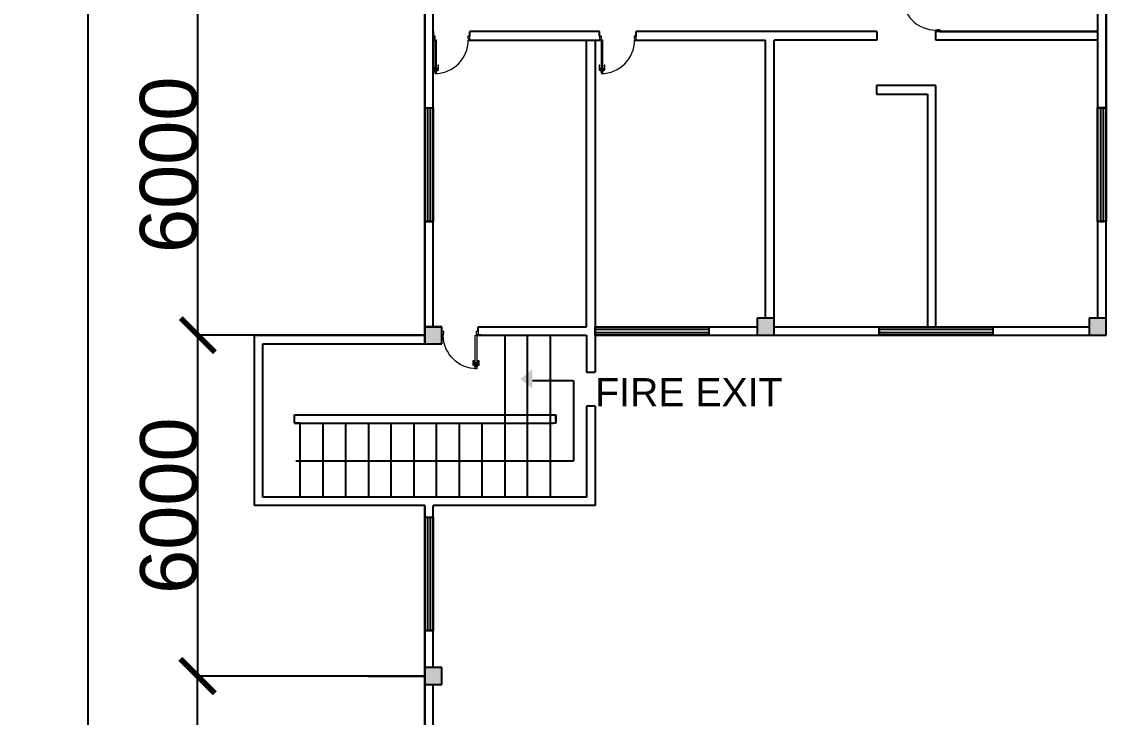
# Model space of a CAD drawing. Header units: millimetres. Extents: x 3339 to 2017737, y 4955 to 2748989.
# Drawn here: x 987445 to 1006541, y 1666936 to 1679181 of the extents above; entities that cross this region are included whole.
import ezdxf

# ---------------------------------------------------------------- set-up
doc = ezdxf.new("R2010")
doc.units = ezdxf.units.MM
doc.header["$LTSCALE"] = 30
doc.layers.add('A-DETL-GENF', color=92, linetype='Continuous', lineweight=13)
doc.layers.add('A-DOOR', color=31, linetype='Continuous', lineweight=13)
doc.styles.get("Standard").update_dxf_attribs({"font": 'arial.ttf'})
doc.dimstyles.new('ISO-25', dxfattribs={"dimtxt": 1000, "dimasz": 600, "dimexe": 1.25, "dimexo": 0.625, "dimtad": 1, "dimtxsty": 'Standard', "dimblk": 'ARCHTICK', "dimcen": 2.5, "dimclrd": 4, "dimadec": 0, "dimazin": 0, "dimtfac": 1, "dimtmove": 0, "dimatfit": 3, "dimfxl": 1, "dimarcsym": 0})

# ---------------------------------------------------------------- blocks, each defined once
blk = doc.blocks.new('D4')
at = {"layer": 'A-DETL-GENF'}
for p, q in [((-1072, -29), (-1072, -112)), ((-1052, -29), (-1072, -29)), ((-1060, -41), (-1072, -30)), ((-1072, -112), (-1060, -112)), ((-1059, -112), (-1072, -112)), ((-1072, -112), (-1072, -150)), ((-1072, -150), (-1059, -150)), ((-1060, -112), (-1060, -41)), ((-1060, -41), (-1052, -41)), ((-1059, -150), (-1059, -112)), ((-1059, -115), (-1059, -147)), ((-1027, -115), (-1059, -115)), ((-1059, -147), (-1027, -147)), ((-1052, -41), (-1052, -29)), ((-1021, -74), (-1027, -80)), ((-1027, -80), (-1027, -182)), ((-1027, -147), (-1027, -115)), ((-1027, -182), (-1021, -188)), ((-1021, -188), (-1021, -74)), ((-974, -80), (-981, -74)), ((-981, -74), (-981, -188)), ((-981, -188), (-974, -182)), ((-974, -182), (-974, -80)), ((-943, -115), (-974, -115)), ((-974, -115), (-974, -147)), ((-974, -147), (-943, -147)), ((-930, -29), (-949, -29)), ((-949, -29), (-949, -41)), ((-949, -41), (-941, -41)), ((-943, -112), (-943, -150)), ((-930, -112), (-943, -112)), ((-943, -147), (-943, -115)), ((-943, -150), (-930, -150)), ((-941, -41), (-930, -30)), ((-941, -41), (-941, -112)), ((-941, -112), (-930, -112)), ((-930, -112), (-930, -29)), ((-930, -150), (-930, -112))]:
    blk.add_line(p, q, dxfattribs=at)
at = {"layer": 'A-DOOR', "lineweight": 18}
for p, q in [((-1059, 683), (-1024, 683)), ((-1014, 683), (-1059, 683)), ((-1059, 683), (-1059, 583)), ((-1059, 583), (-1024, 583)), ((-1024, 583), (-1024, 626)), ((-1024, 626), (-1014, 626)), ((-981, 583), (-1021, 583)), ((-1021, 583), (-1021, -231)), ((-1014, 626), (-1014, 683)), ((-981, -231), (-981, 583)), ((-169, 683), (-214, 683)), ((-214, 683), (-214, 626)), ((-214, 626), (-204, 626)), ((-204, 683), (-169, 683)), ((-204, 626), (-204, 583)), ((-204, 583), (-169, 583)), ((-169, 583), (-169, 683)), ((-1021, -231), (-981, -231))]:
    blk.add_line(p, q, dxfattribs=at)
at = {"layer": 'A-DOOR'}
blk.add_arc((-1021, 583), 814, 270, 0, dxfattribs=at)
blk = doc.blocks.new('_ArchTick')
at = {"color": 0, "linetype": 'ByBlock', "const_width": 0.15}
blk.add_lwpolyline([(-0.5, -0.5), (0.5, 0.5)], dxfattribs=at)
blk = doc.blocks.new('*D247')
at = {"color": 0, "lineweight": -2, "transparency": 16777216}
for p, q in [((994541, 1732462), (988611, 1732462)), ((994541, 1662662), (988611, 1662662))]:
    blk.add_line(p, q, dxfattribs=at)
at = {"color": 4, "lineweight": -2, "transparency": 16777216}
blk.add_line((988612, 1732462), (988612, 1662662), dxfattribs=at)
at = {"layer": 'Defpoints', "color": 0, "transparency": 16777216}
for p in [(994541, 1732462), (988612, 1662662), (994541, 1662662)]:
    blk.add_point(p, dxfattribs=at)
at = {"color": 4, "lineweight": -2, "transparency": 16777216, "xscale": 600, "yscale": 600, "zscale": 600}
for p, rotation in [((988612, 1732462), 90), ((988612, 1662662), 270)]:
    blk.add_blockref('_ArchTick', p, dxfattribs=dict(at, rotation=rotation))
at = {"color": 0, "transparency": 16777216, "insert": (988101, 1697562), "char_height": 1000, "attachment_point": 5, "rotation": 90}
blk.add_mtext('69800', dxfattribs=at)
blk = doc.blocks.new('*D278')
at = {"color": 0, "lineweight": -2, "transparency": 16777216}
for p, q in [((990494, 1679662), (990546, 1679662)), ((991541, 1673662), (990543, 1673662))]:
    blk.add_line(p, q, dxfattribs=at)
at = {"color": 4, "lineweight": -2, "transparency": 16777216}
blk.add_line((990544, 1673662), (990544, 1679662), dxfattribs=at)
at = {"layer": 'Defpoints', "color": 0, "transparency": 16777216}
for p in [(990493, 1679662), (990544, 1679662), (991541, 1673662)]:
    blk.add_point(p, dxfattribs=at)
at = {"color": 4, "lineweight": -2, "transparency": 16777216, "xscale": 600, "yscale": 600, "zscale": 600}
for p, rotation in [((990544, 1679662), 90), ((990544, 1673662), 270)]:
    blk.add_blockref('_ArchTick', p, dxfattribs=dict(at, rotation=rotation))
at = {"color": 0, "transparency": 16777216, "insert": (990033, 1676662), "char_height": 1000, "attachment_point": 5, "rotation": 90}
blk.add_mtext('6000', dxfattribs=at)
blk = doc.blocks.new('*D279')
at = {"color": 0, "lineweight": -2, "transparency": 16777216}
for p, q in [((993541, 1673662), (990547, 1673662)), ((993541, 1667662), (990547, 1667662))]:
    blk.add_line(p, q, dxfattribs=at)
at = {"color": 4, "lineweight": -2, "transparency": 16777216}
blk.add_line((990548, 1667662), (990548, 1673662), dxfattribs=at)
at = {"layer": 'Defpoints', "color": 0, "transparency": 16777216}
for p in [(990548, 1673662), (993541, 1673662), (993541, 1667662)]:
    blk.add_point(p, dxfattribs=at)
at = {"color": 4, "lineweight": -2, "transparency": 16777216, "xscale": 600, "yscale": 600, "zscale": 600}
for p, rotation in [((990548, 1673662), 90), ((990548, 1667662), 270)]:
    blk.add_blockref('_ArchTick', p, dxfattribs=dict(at, rotation=rotation))
at = {"color": 0, "transparency": 16777216, "insert": (990037, 1670662), "char_height": 1000, "attachment_point": 5, "rotation": 90}
blk.add_mtext('6000', dxfattribs=at)
blk = doc.blocks.new('*D280')
at = {"color": 0, "lineweight": -2, "transparency": 16777216}
for p, q in [((994541, 1667662), (990534, 1667662)), ((994541, 1662662), (990534, 1662662))]:
    blk.add_line(p, q, dxfattribs=at)
at = {"color": 4, "lineweight": -2, "transparency": 16777216}
blk.add_line((990535, 1667662), (990535, 1662662), dxfattribs=at)
at = {"layer": 'Defpoints', "color": 0, "transparency": 16777216}
for p in [(994541, 1667662), (990535, 1662662), (994541, 1662662)]:
    blk.add_point(p, dxfattribs=at)
at = {"color": 4, "lineweight": -2, "transparency": 16777216, "xscale": 600, "yscale": 600, "zscale": 600}
for p, rotation in [((990535, 1667662), 90), ((990535, 1662662), 270)]:
    blk.add_blockref('_ArchTick', p, dxfattribs=dict(at, rotation=rotation))
at = {"color": 0, "transparency": 16777216, "insert": (990024, 1665162), "char_height": 1000, "attachment_point": 5, "rotation": 90}
blk.add_mtext('5000', dxfattribs=at)

msp = doc.modelspace()

# ---------------------------------------------------------------- hatches: boundary and pattern name
at = {"true_color": 0xf8d731}
h = msp.add_hatch(color=40, dxfattribs=at)
h.dxf.hatch_style = 1
h.paths.add_polyline_path([(994841.166, 1691812.224), (994541.166, 1691812.224), (994541.166, 1691662.224), (994541.166, 1691512.224), (994841.166, 1691512.224)])
h.paths.add_polyline_path([(994841.166, 1685812.224), (994541.166, 1685812.224), (994541.166, 1685662.224), (994541.166, 1685512.224), (994841.166, 1685512.224)])
h.paths.add_polyline_path([(994841.166, 1679812.224), (994541.166, 1679812.224), (994541.166, 1679662.224), (994541.166, 1679512.224), (994841.166, 1679512.224)])
h.paths.add_polyline_path([(994840.392, 1673732.801), (994841.166, 1673812.224), (994541.166, 1673812.224), (994541.166, 1673662.224), (994541.166, 1673512.224), (994841.166, 1673512.224), (994841.166, 1673660.46), (994840.392, 1673660.46)])
h.paths.add_polyline_path([(1000691.166, 1673962.224), (1000391.166, 1673962.224), (1000391.166, 1673662.224), (1000691.166, 1673662.224)])
h.paths.add_polyline_path([(1006541.166, 1673962.224), (1006241.166, 1673962.224), (1006241.166, 1673662.224), (1006541.166, 1673662.224)])
h.paths.add_polyline_path([(1006538.957, 1685812.518), (1006238.957, 1685812.518), (1006238.957, 1685512.518), (1006538.957, 1685512.518)])
h.paths.add_polyline_path([(1006538.957, 1691812.518), (1006238.957, 1691812.518), (1006238.957, 1691662.518), (1006238.957, 1691512.518), (1006538.957, 1691512.518)])
h.paths.add_polyline_path([(994841.166, 1667812.224), (994541.166, 1667812.224), (994541.166, 1667662.224), (994541.166, 1667512.224), (994841.166, 1667512.224)])
at = {"true_color": 0xcd2027}
h = msp.add_hatch(color=242, dxfattribs=at)
h.dxf.hatch_style = 1
h.paths.add_polyline_path([(996269.875, 1672892.445), (996221.303, 1672892.445), (996435.018, 1673062.445), (996435.018, 1672892.445)])
h.paths.add_polyline_path([(996221.303, 1672892.445), (996269.875, 1672892.445), (996435.018, 1672892.445), (996435.018, 1672722.445)])

# ---------------------------------------------------------------- linework, layer by layer
for p, q in [((994541.166, 1697812.224), (994541.166, 1673512.224)), ((994541.166, 1697812.224), (994541.166, 1673512.224)), ((1006541.166, 1673662.224), (1006541.166, 1691662.224)), ((994541.166, 1673662.224), (994541.166, 1679662.224)), ((994541.166, 1673512.224), (994541.166, 1679662.224)), ((994691.166, 1673812.224), (994691.166, 1679512.224)), ((1006391.166, 1673962.224), (1006391.166, 1679512.518)), ((1006538.957, 1679512.518), (1006538.957, 1677662.518)), ((994691.166, 1679006.625), (994691.166, 1678856.625)), ((997619.343, 1679006.625), (995334.997, 1679006.625)), ((995334.997, 1678928.965), (995334.997, 1679006.625)), ((997619.343, 1678928.405), (997619.343, 1679006.625)), ((1000691.166, 1679006.625), (998263.175, 1679006.625)), ((998263.175, 1678928.405), (998263.175, 1679006.625)), ((1002498.884, 1679006.625), (1000691.166, 1679006.625)), ((1002498.884, 1679006.625), (1002498.884, 1678856.625)), ((1006391.166, 1679006.625), (1003539.782, 1679006.625)), ((1003541.166, 1678856.625), (1003541.166, 1679031.944)), ((1003612.122, 1679006.625), (1006391.166, 1679006.625)), ((994691.166, 1678856.625), (994747.591, 1678856.625)), ((995307.508, 1678856.625), (997644.663, 1678856.625)), ((997391.166, 1673812.224), (997391.166, 1678856.625)), ((997391.166, 1678856.625), (997541.166, 1678856.625)), ((997541.166, 1678856.625), (997541.166, 1673812.224)), ((998237.855, 1678856.625), (1000541.166, 1678856.625)), ((1000541.166, 1673962.224), (1000541.166, 1678856.625)), ((1000691.166, 1673962.224), (1000691.166, 1678856.625)), ((1002498.884, 1678856.625), (1000691.166, 1678856.625)), ((1006391.166, 1678856.625), (1003541.166, 1678856.625)), ((1003541.166, 1678056.625), (1002492.099, 1678056.625)), ((1002492.099, 1678056.625), (1002492.099, 1677906.625)), ((1003541.166, 1673812.224), (1003541.166, 1678056.625)), ((1002492.099, 1677906.625), (1003391.166, 1677906.625)), ((1003391.166, 1677906.625), (1003391.166, 1673812.224)), ((994541.166, 1675662.224), (994541.166, 1677662.224)), ((1006538.957, 1677662.518), (1006388.957, 1677662.518)), ((994541.166, 1673662.224), (994541.166, 1675662.224)), ((994541.166, 1673662.224), (994541.166, 1675662.224)), ((994541.166, 1675662.224), (994691.166, 1675662.224)), ((1000691.166, 1673962.224), (1000391.166, 1673962.224)), ((1000391.166, 1673962.224), (1000391.166, 1673662.224)), ((1000691.166, 1673662.224), (1000691.166, 1673962.224)), ((1006541.166, 1673962.224), (1006241.166, 1673962.224)), ((1006241.166, 1673962.224), (1006241.166, 1673662.224)), ((1006541.166, 1673662.224), (1006541.166, 1673962.224)), ((991541.166, 1670662.224), (991541.166, 1673662.224)), ((991541.166, 1673662.224), (993541.166, 1673662.224)), ((994541.166, 1673662.224), (993541.166, 1673662.224)), ((993541.166, 1673662.224), (994541.166, 1673662.224)), ((994841.166, 1673812.224), (994541.166, 1673812.224)), ((994541.166, 1673812.224), (994541.166, 1673512.224)), ((994541.166, 1673812.224), (994841.166, 1673812.224)), ((994541.166, 1673512.224), (994541.166, 1673662.224)), ((994541.166, 1673512.224), (994541.166, 1673662.224)), ((994541.166, 1673662.224), (994541.166, 1673512.224)), ((994840.392, 1673662.224), (994865.711, 1673662.224)), ((994865.711, 1673662.224), (994840.392, 1673662.224)), ((994840.392, 1673662.224), (994865.711, 1673662.224)), ((994841.166, 1673512.224), (994841.166, 1673812.224)), ((995458.904, 1673662.224), (995541.166, 1673662.224)), ((995541.166, 1673662.224), (995458.904, 1673662.224)), ((995458.904, 1673662.224), (997391.166, 1673662.224)), ((995484.223, 1673812.224), (997391.166, 1673812.224)), ((995484.223, 1673732.801), (995484.223, 1673812.224)), ((995541.166, 1673812.224), (997391.166, 1673812.224)), ((995541.166, 1673662.224), (997391.166, 1673662.224)), ((997391.166, 1673662.224), (997391.166, 1673012.224)), ((997391.166, 1673662.224), (997391.166, 1673162.224)), ((997541.166, 1673812.224), (1000391.166, 1673812.224)), ((997541.166, 1673662.224), (1006541.166, 1673662.224)), ((997541.166, 1673662.224), (997541.166, 1673012.224)), ((1000541.166, 1673662.224), (1000691.166, 1673662.224)), ((1000691.166, 1673812.224), (1003391.166, 1673812.224)), ((1000691.166, 1673662.224), (1002541.166, 1673662.224)), ((1002541.166, 1673662.224), (1002541.166, 1673812.224)), ((1003541.166, 1673812.224), (1006241.166, 1673812.224)), ((991691.166, 1670812.224), (991691.166, 1673512.224)), ((991691.166, 1673512.224), (993541.166, 1673512.224)), ((993541.166, 1673512.224), (994541.166, 1673512.224)), ((994541.166, 1673512.224), (994841.166, 1673512.224)), ((997391.166, 1673162.224), (997391.166, 1673012.224)), ((997391.166, 1673012.224), (997541.166, 1673012.224)), ((997391.166, 1672412.224), (997391.166, 1670812.224)), ((997541.166, 1672412.224), (997391.166, 1672412.224)), ((997541.166, 1672412.224), (997541.166, 1670662.224)), ((997391.166, 1670812.224), (991691.166, 1670812.224)), ((994541.166, 1670662.224), (991541.166, 1670662.224)), ((994541.166, 1670662.224), (994541.166, 1662662.224)), ((994541.166, 1670662.224), (994541.166, 1667662.224)), ((994541.166, 1667662.224), (994541.166, 1670662.224)), ((994541.166, 1667812.224), (994541.166, 1670662.224)), ((994691.166, 1667812.224), (994691.166, 1670662.224)), ((997541.166, 1670662.224), (994691.166, 1670662.224)), ((994541.166, 1667662.224), (994541.166, 1668462.224)), ((994541.166, 1668462.224), (994691.166, 1668462.224)), ((994841.166, 1667812.224), (994541.166, 1667812.224)), ((994841.166, 1667512.224), (994841.166, 1667812.224)), ((994541.166, 1667662.224), (993541.166, 1667662.224)), ((993541.166, 1667662.224), (994541.166, 1667662.224)), ((994541.166, 1662662.224), (994541.166, 1667662.224)), ((994541.166, 1667662.224), (994541.166, 1667512.224)), ((994541.166, 1667512.224), (994841.166, 1667512.224)), ((994691.166, 1662962.224), (994691.166, 1667512.224))]:
    msp.add_line(p, q)
at = {"color": 9, "true_color": 0xafd9aa}
for p, q in [((994541.166, 1677662.224), (994691.166, 1677662.224)), ((994541.166, 1675662.224), (994541.166, 1677662.224)), ((994541.166, 1677662.224), (994591.166, 1677662.224)), ((994591.166, 1677662.224), (994591.166, 1675662.224)), ((994641.166, 1675662.224), (994641.166, 1677662.224)), ((994691.166, 1677662.224), (994691.166, 1676662.224)), ((1006388.957, 1677662.518), (1006538.957, 1677662.518)), ((1006388.957, 1675662.518), (1006388.957, 1677662.518)), ((1006388.957, 1677662.518), (1006438.957, 1677662.518)), ((1006438.957, 1677662.518), (1006438.957, 1675662.518)), ((1006488.957, 1675662.518), (1006488.957, 1677662.518)), ((1006538.957, 1677662.518), (1006538.957, 1676662.518)), ((994691.166, 1676662.224), (994691.166, 1675662.224)), ((1006538.957, 1676662.518), (1006538.957, 1675662.518)), ((994691.166, 1675662.224), (994541.166, 1675662.224)), ((994591.166, 1675662.224), (994641.166, 1675662.224)), ((1006538.957, 1675662.518), (1006388.957, 1675662.518)), ((1006438.957, 1675662.518), (1006488.957, 1675662.518)), ((997541.166, 1673662.224), (997541.166, 1673812.224)), ((997541.166, 1673812.224), (999541.166, 1673812.224)), ((999541.166, 1673762.224), (997541.166, 1673762.224)), ((997541.166, 1673762.224), (997541.166, 1673712.224)), ((997541.166, 1673712.224), (999541.166, 1673712.224)), ((998541.166, 1673662.224), (997541.166, 1673662.224)), ((999541.166, 1673662.224), (998541.166, 1673662.224)), ((999541.166, 1673812.224), (999541.166, 1673662.224)), ((999541.166, 1673812.224), (999541.166, 1673762.224)), ((1002541.166, 1673662.224), (1002541.166, 1673812.224)), ((1002541.166, 1673812.224), (1004541.166, 1673812.224)), ((1004541.166, 1673762.224), (1002541.166, 1673762.224)), ((1002541.166, 1673762.224), (1002541.166, 1673712.224)), ((1002541.166, 1673712.224), (1004541.166, 1673712.224)), ((1003541.166, 1673662.224), (1002541.166, 1673662.224)), ((1004541.166, 1673662.224), (1003541.166, 1673662.224)), ((1004541.166, 1673812.224), (1004541.166, 1673662.224)), ((1004541.166, 1673812.224), (1004541.166, 1673762.224)), ((994541.166, 1670462.224), (994691.166, 1670462.224)), ((994541.166, 1668462.224), (994541.166, 1670462.224)), ((994541.166, 1670462.224), (994591.166, 1670462.224)), ((994591.166, 1670462.224), (994591.166, 1668462.224)), ((994641.166, 1668462.224), (994641.166, 1670462.224)), ((994691.166, 1670462.224), (994691.166, 1669462.224)), ((994691.166, 1669462.224), (994691.166, 1668462.224)), ((994691.166, 1668462.224), (994541.166, 1668462.224)), ((994591.166, 1668462.224), (994641.166, 1668462.224))]:
    msp.add_line(p, q, dxfattribs=at)
at = {"color": 242, "true_color": 0xcd2027}
for p, q in [((995949.603, 1673662.153), (995949.603, 1670812.153)), ((996349.603, 1670812.153), (996349.603, 1673662.153)), ((996749.603, 1673662.153), (996749.603, 1670812.153)), ((996435.453, 1672867.973), (997156.491, 1672867.973)), ((997158.255, 1672867.973), (997158.255, 1671452.153)), ((992249.603, 1672112.153), (992249.603, 1672262.153)), ((992249.603, 1672112.153), (992249.603, 1672262.153)), ((992249.603, 1672262.153), (996849.603, 1672262.153)), ((992249.603, 1672112.153), (996799.603, 1672112.153)), ((992349.603, 1672112.153), (992249.603, 1672112.153)), ((992349.603, 1670812.153), (992349.603, 1672112.153)), ((992749.603, 1672112.153), (992749.603, 1670812.153)), ((993149.603, 1670812.153), (993149.603, 1672112.153)), ((993549.603, 1672112.153), (993549.603, 1670812.153)), ((993949.603, 1670812.153), (993949.603, 1672112.153)), ((994349.603, 1672112.153), (994349.603, 1670812.153)), ((994749.603, 1670812.153), (994749.603, 1672112.153)), ((995149.603, 1672112.153), (995149.603, 1670812.153)), ((995549.603, 1670812.153), (995549.603, 1672112.153)), ((996849.603, 1672112.153), (996799.603, 1672112.153)), ((996849.603, 1672162.153), (996849.603, 1672262.153)), ((996849.603, 1672262.153), (996849.603, 1672162.153)), ((996849.603, 1672162.153), (996849.603, 1672112.153)), ((992269.603, 1671453.501), (997158.656, 1671453.501)), ((996749.603, 1670812.153), (992349.603, 1670812.153)), ((992749.603, 1670812.153), (992349.603, 1670812.153)), ((993549.603, 1670812.153), (993149.603, 1670812.153)), ((994349.603, 1670812.153), (993949.603, 1670812.153)), ((995149.603, 1670812.153), (994749.603, 1670812.153)), ((995949.603, 1670812.153), (995549.603, 1670812.153)), ((996749.603, 1670812.153), (996349.603, 1670812.153))]:
    msp.add_line(p, q, dxfattribs=at)

# ---------------------------------------------------------------- block references
at = {"layer": 'A-DOOR', "xscale": 0.7234058509916497, "yscale": 0.7234058509916497, "zscale": 0.7234058509916497, "rotation": 270}
msp.add_blockref('D4', (1003117.987, 1678884.511), dxfattribs=at)
at = {"layer": 'A-DOOR', "yscale": 0.7234058509916497, "zscale": 0.7234058509916497}
for p, xscale in [((995457.111, 1678434.83), 0.7234058509916497), ((998385.288, 1678434.27), 0.7234058509916497), ((994718.278, 1673238.666), -0.7234058509916497)]:
    msp.add_blockref('D4', p, dxfattribs=dict(at, xscale=xscale))

# ---------------------------------------------------------------- texts
msp.add_text('FIRE EXIT', height=494.3593).set_placement((997541.166, 1672412.224))

# ---------------------------------------------------------------- dimensions: what is measured, and where the dimension line sits
for base, p1, p2, picture, middle in [((988611.972, 1662662.224), (994541.166, 1732462.224), (994541.166, 1662662.224), '*D247', (988100.774, 1697562.224)), ((990544.407, 1679662.224), (991541.166, 1673662.224), (990493.157, 1679662.224), '*D278', (990033.209, 1676662.224)), ((990548.157, 1673662.224), (993541.166, 1667662.224), (993541.166, 1673662.224), '*D279', (990036.959, 1670662.224)), ((990534.753, 1662662.224), (994541.166, 1667662.224), (994541.166, 1662662.224), '*D280', (990023.555, 1665162.224))]:
    dim = msp.add_linear_dim(base=base, p1=p1, p2=p2, angle=90, dimstyle='ISO-25')
    dim.commit()
    dim.dimension.update_dxf_attribs({"geometry": picture, "text_midpoint": middle})

doc.saveas('drawing.dxf')
